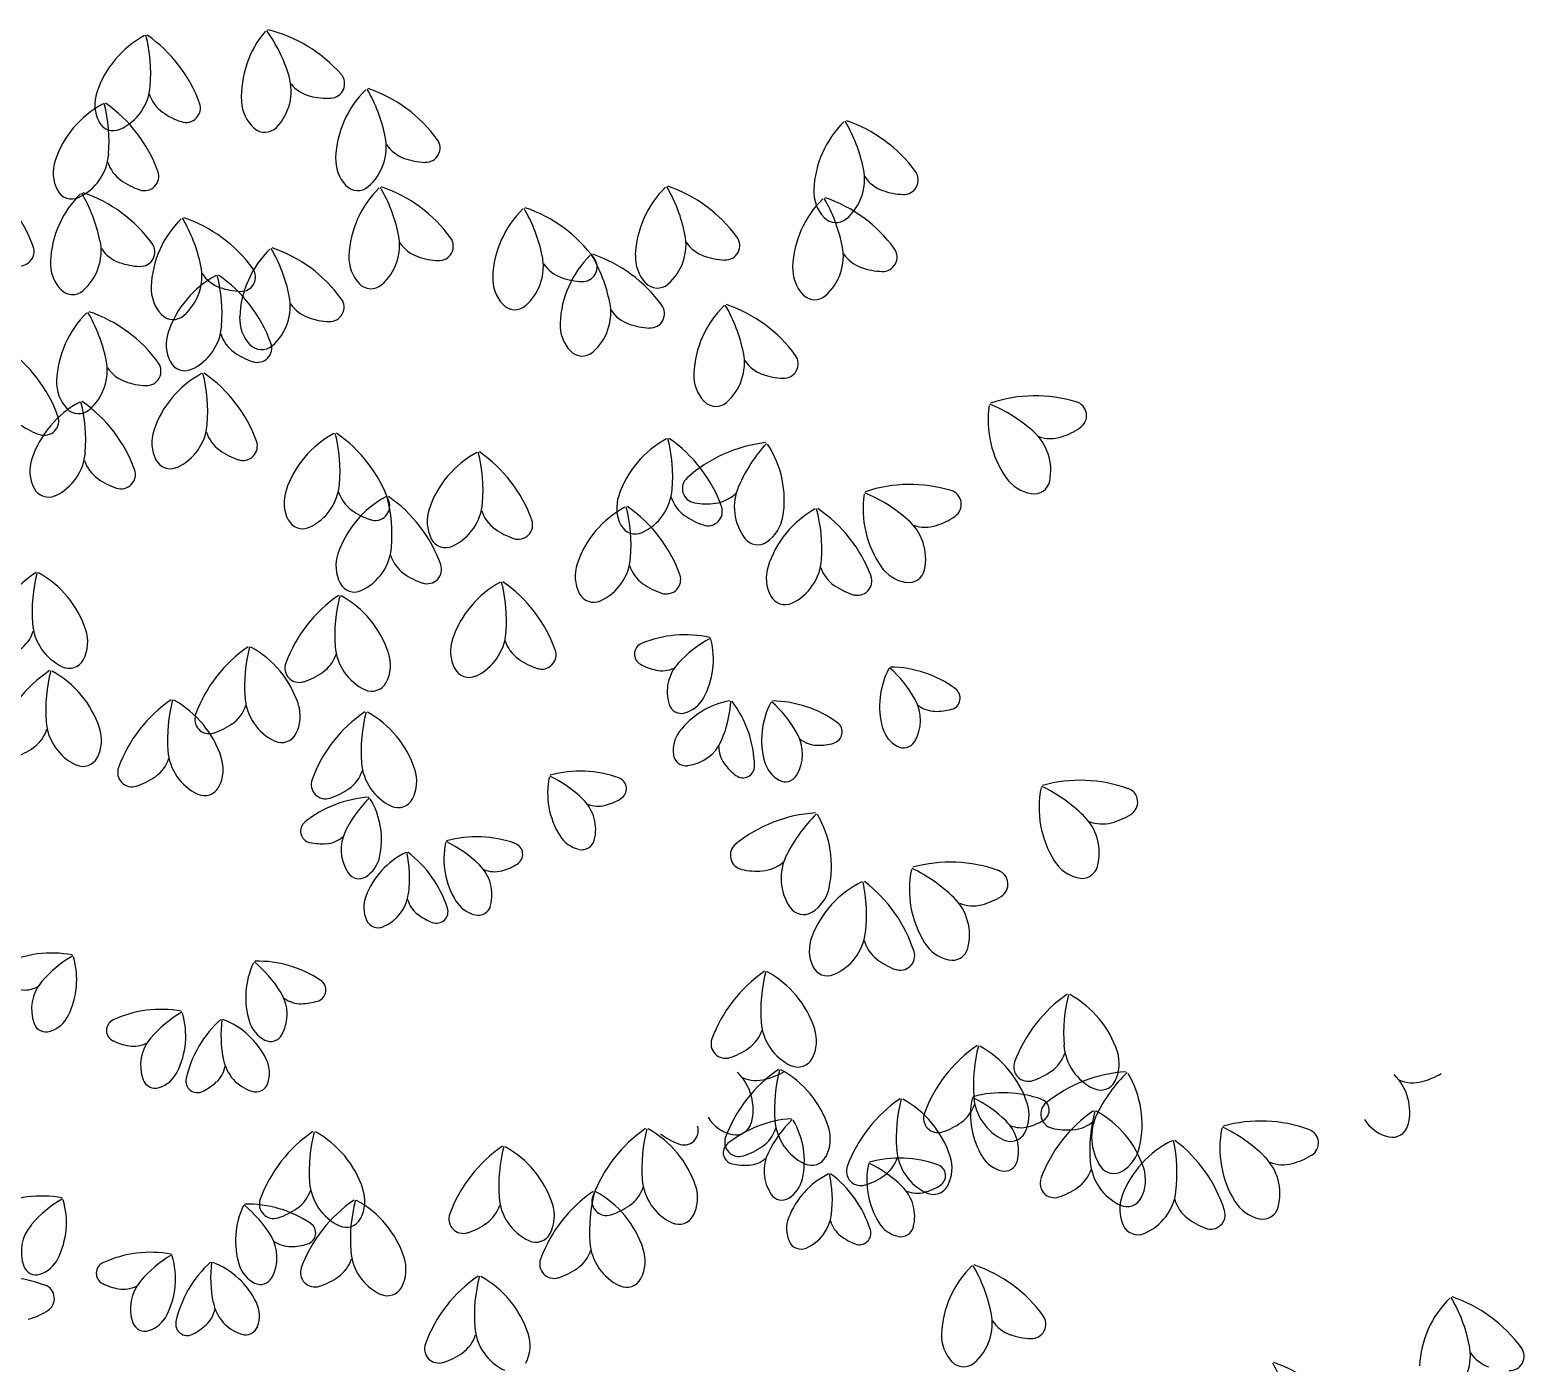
# Model space of a CAD drawing. Header units: millimetres. Extents: x 87938 to 265635, y 330093 to 434310.
# Drawn here: x 133716 to 134954, y 389398 to 390503 of the extents above; entities that cross this region are included whole.
import ezdxf

# ---------------------------------------------------------------- set-up
doc = ezdxf.new("R2010")
doc.units = ezdxf.units.MM

# ---------------------------------------------------------------- blocks, each defined once
blk = doc.blocks.new('A$C375B4AEE')
for centre, radius, start, end in [((5380.1, 8900.8), 83.7, 118.3446, 161.4923), ((5218.6, 8943.1), 126.8, 355.2804, 14.4133), ((5275.6, 8878.6), 117.2, 19.925, 55.2008), ((5504.1, 8923.8), 83.7, 139.5157, 182.6636), ((5338.3, 8904.8), 126.8, 16.4517, 35.5845), ((5414.7, 8865.3), 117.2, 41.0962, 76.3719), ((5418.3, 8928.5), 43.4, 316.0732, 16.4518), ((5494.1, 8934.5), 11.9, 272.1667, 41.0958), ((5330.9, 8917.3), 31.8, 161.4923, 206.9078), ((5301.8, 8936.2), 43.4, 294.902, 355.2806), ((5372.4, 8935.1), 29.6, 197.7035, 234.5431), ((5484.6, 8953), 29.6, 218.8745, 255.7144), ((5491.9, 8981.4), 58.9, 255.7143, 272.6015), ((5582.1, 8869.8), 83.7, 134.4245, 177.5723), ((5415.3, 8865.7), 126.8, 11.3605, 30.4932), ((5487.9, 8819.5), 117.2, 36.0049, 71.2807), ((5345.6, 8844.3), 83.7, 118.3446, 161.4923), ((5184.1, 8886.6), 126.8, 355.2805, 14.4133), ((5241.1, 8822.1), 117.2, 19.925, 55.2007), ((5389.4, 8959), 58.9, 234.5431, 251.4304), ((5374.6, 8914.4), 11.9, 250.9956, 19.9253), ((5452.3, 8921.3), 31.8, 182.6636, 228.0789), ((5314.4, 8909), 13.3, 206.908, 294.902), ((5439.9, 8907.6), 13.3, 228.079, 316.0733), ((5978.1, 8843.2), 83.7, 134.4245, 177.5723), ((5811.3, 8839.1), 126.8, 11.3605, 30.4933), ((5883.9, 8792.9), 117.2, 36.0049, 71.2807), ((5497.1, 8882.1), 43.4, 310.982, 11.3605), ((5573.1, 8881.4), 11.9, 267.0753, 36.0051), ((5267.3, 8879.7), 43.4, 294.902, 355.2806), ((5530.3, 8872), 31.8, 177.5724, 222.9878), ((5565.3, 8900.6), 29.6, 213.7835, 250.623), ((5296.4, 8860.8), 31.8, 161.4923, 206.9078), ((5338, 8878.6), 29.6, 197.7035, 234.5431), ((5340.1, 8857.9), 11.9, 250.9956, 19.9253), ((5575, 8928.3), 58.9, 250.6231, 267.5103), ((5893.1, 8855.5), 43.4, 310.9819, 11.3605), ((5969.1, 8854.8), 11.9, 267.0755, 36.0051), ((5137.9, 8759.8), 117.2, 19.925, 55.2007), ((5355, 8902.5), 58.9, 234.5431, 251.4304), ((5516.8, 8859.4), 13.3, 222.988, 310.9819), ((5593.2, 8788.5), 83.7, 134.4245, 177.5723), ((5426.3, 8784.3), 126.8, 11.3605, 30.4933), ((5498.9, 8738.1), 117.2, 36.0049, 71.2807), ((5830.3, 8789), 83.7, 134.4245, 177.5723), ((5663.5, 8784.8), 126.8, 11.3605, 30.4933), ((5736.1, 8738.6), 117.2, 36.0049, 71.2807), ((5961.3, 8874.1), 29.6, 213.7835, 250.623), ((5345.9, 8783.7), 83.7, 134.4245, 177.5723), ((5279.9, 8852.4), 13.3, 206.908, 294.9021), ((5179, 8779.5), 126.8, 11.3605, 30.4933), ((5251.7, 8733.3), 117.2, 36.0049, 71.2807), ((5960.6, 8779.4), 83.7, 134.4245, 177.5723), ((5926.3, 8845.4), 31.8, 177.5724, 222.9878), ((5793.8, 8775.3), 126.8, 11.3605, 30.4933), ((5866.4, 8729.1), 117.2, 36.0049, 71.2807), ((5971, 8901.7), 58.9, 250.6231, 267.5103), ((5335.1, 8712.6), 117.2, 36.0049, 71.2807), ((5712.2, 8771.1), 83.7, 134.4245, 177.5723), ((5545.3, 8767), 126.8, 11.3605, 30.4933), ((5618, 8720.8), 117.2, 36.0049, 71.2807), ((5912.8, 8832.9), 13.3, 222.988, 310.982), ((5429.3, 8763), 83.7, 134.4245, 177.5723), ((5262.5, 8758.8), 126.8, 11.3605, 30.4933), ((5236.9, 8795.7), 11.9, 250.9955, 19.9253), ((5260.9, 8796), 43.4, 310.9819, 11.3605), ((5336.9, 8795.2), 11.9, 267.0753, 36.0051), ((5508.1, 8800.8), 43.4, 310.982, 11.3605), ((5576.3, 8819.3), 29.6, 213.7835, 250.623), ((5584.1, 8800), 11.9, 267.0753, 36.0051), ((5745.3, 8801.3), 43.4, 310.9819, 11.3605), ((5813.5, 8819.8), 29.6, 213.7835, 250.623), ((5821.3, 8800.5), 11.9, 267.0755, 36.0051), ((5875.6, 8791.7), 43.4, 310.9819, 11.3605), ((5294.1, 8785.9), 31.8, 177.5724, 222.9877), ((5329.1, 8814.5), 29.6, 213.7835, 250.623), ((5338.8, 8842.1), 58.9, 250.6231, 267.5103), ((5502.7, 8737.9), 83.7, 134.4245, 177.5723), ((5335.8, 8733.8), 126.8, 11.3605, 30.4933), ((5408.4, 8687.6), 117.2, 36.0049, 71.2807), ((5541.3, 8790.7), 31.8, 177.5724, 222.9878), ((5586.1, 8846.9), 58.9, 250.6231, 267.5103), ((5627.2, 8783.4), 43.4, 310.9819, 11.3605), ((5768, 8732.7), 83.7, 134.4245, 177.5723), ((5703.2, 8782.7), 11.9, 267.0755, 36.0051), ((5601.2, 8728.5), 126.8, 11.3605, 30.4933), ((5673.8, 8682.3), 117.2, 36.0049, 71.2807), ((5778.5, 8791.2), 31.8, 177.5724, 222.9878), ((5823.2, 8847.4), 58.9, 250.6231, 267.5103), ((5943.8, 8810.2), 29.6, 213.7835, 250.623), ((5951.6, 8791), 11.9, 267.0755, 36.0051), ((5439.2, 8702), 83.7, 118.3446, 161.4923), ((5344.3, 8775.3), 43.4, 310.982, 11.3605), ((5412.5, 8793.8), 29.6, 213.7835, 250.623), ((5277.7, 8744.3), 126.8, 355.2805, 14.4133), ((5334.7, 8679.8), 117.2, 19.925, 55.2007), ((5420.3, 8774.5), 11.9, 267.0753, 36.0051), ((5660.4, 8773.3), 31.8, 177.5724, 222.9878), ((5695.4, 8801.9), 29.6, 213.7835, 250.623), ((5705.1, 8829.6), 58.9, 250.6231, 267.5103), ((5908.8, 8781.6), 31.8, 177.5724, 222.9878), ((5953.6, 8837.9), 58.9, 250.6231, 267.5103), ((5280.6, 8773.3), 13.3, 222.9879, 310.9819), ((5377.5, 8765.2), 31.8, 177.5724, 222.9878), ((5422.2, 8821.4), 58.9, 250.6231, 267.5103), ((5527.8, 8778.1), 13.3, 222.988, 310.9819), ((5765, 8778.6), 13.3, 222.988, 310.982), ((5417.6, 8750.2), 43.4, 310.982, 11.3605), ((5485.8, 8768.8), 29.6, 213.7835, 250.623), ((5493.6, 8749.5), 11.9, 267.0753, 36.0051), ((5646.9, 8760.7), 13.3, 222.988, 310.982), ((5683, 8745), 43.4, 310.9819, 11.3605), ((5759, 8744.2), 11.9, 267.0755, 36.0051), ((5878.8, 8691), 83.7, 134.4245, 177.5723), ((5711.9, 8686.9), 126.8, 11.3605, 30.4933), ((5784.6, 8640.7), 117.2, 36.0049, 71.2807), ((5895.3, 8769), 13.3, 222.988, 310.982), ((5351, 8685), 83.7, 134.4245, 177.5723), ((5184.1, 8680.8), 126.8, 11.3605, 30.4933), ((5256.8, 8634.7), 117.2, 36.0049, 71.2807), ((5364, 8752.6), 13.3, 222.988, 310.9819), ((5450.8, 8740.1), 31.8, 177.5724, 222.9878), ((5495.6, 8796.4), 58.9, 250.6231, 267.5103), ((5751.2, 8763.5), 29.6, 213.7835, 250.623), ((5390, 8718.5), 31.8, 161.4923, 206.9078), ((5360.9, 8737.4), 43.4, 294.902, 355.2806), ((5431.6, 8736.3), 29.6, 197.7035, 234.5431), ((5716.2, 8734.9), 31.8, 177.5724, 222.9878), ((5760.9, 8791.1), 58.9, 250.6231, 267.5103), ((5158.3, 8619.4), 117.2, 19.925, 55.2007), ((5448.6, 8760.2), 58.9, 234.5431, 251.4304), ((5437.3, 8727.6), 13.3, 222.988, 310.9819), ((5433.7, 8715.7), 11.9, 250.9956, 19.9253), ((5702.7, 8722.3), 13.3, 222.988, 310.982), ((5266, 8697.3), 43.4, 310.9819, 11.3605), ((5342, 8696.5), 11.9, 267.0753, 36.0051), ((5373.6, 8710.2), 13.3, 206.908, 294.902), ((5793.7, 8703.3), 43.4, 310.9819, 11.3605), ((5862, 8721.8), 29.6, 213.7835, 250.623), ((5869.7, 8702.6), 11.9, 267.0755, 36.0051), ((5299.2, 8687.2), 31.8, 177.5724, 222.9877), ((5334.2, 8715.8), 29.6, 213.7835, 250.623), ((5343.9, 8743.4), 58.9, 250.6231, 267.5103), ((5427.3, 8620.8), 83.7, 118.3446, 161.4923), ((5265.8, 8663.1), 126.8, 355.2805, 14.4133), ((5322.8, 8598.6), 117.2, 19.925, 55.2007), ((5826.9, 8693.2), 31.8, 177.5724, 222.9878), ((5871.7, 8749.5), 58.9, 250.6231, 267.5103), ((6078, 8558.9), 117.2, 73.1781, 108.4538), ((5326.3, 8597.3), 83.7, 118.3446, 161.4923), ((5285.7, 8674.6), 13.3, 222.9879, 310.9819), ((5164.8, 8639.6), 126.8, 355.2805, 14.4133), ((5221.8, 8575.1), 117.2, 19.925, 55.2007), ((5813.4, 8680.6), 13.3, 222.988, 310.982), ((6122.6, 8655.9), 83.7, 171.5976, 214.7454), ((5992.2, 8551.8), 126.8, 48.5335, 67.6664), ((6108.5, 8659.7), 11.9, 304.2488, 73.178), ((5272.2, 8699.8), 58.9, 234.5431, 251.4304), ((5257.3, 8655.3), 11.9, 250.9955, 19.9253), ((5349, 8656.2), 43.4, 294.902, 355.2806), ((5378.1, 8637.3), 31.8, 161.4923, 206.9078), ((5419.7, 8655.1), 29.6, 197.7035, 234.5431), ((5421.8, 8634.5), 11.9, 250.9956, 19.9253), ((5536.8, 8571.2), 83.7, 118.3446, 161.4923), ((5375.4, 8613.4), 126.8, 355.2805, 14.4133), ((5432.4, 8548.9), 117.2, 19.925, 55.2007), ((5812.3, 8566.8), 83.7, 118.3446, 161.4923), ((5650.9, 8609.1), 126.8, 355.2805, 14.4133), ((5707.9, 8544.6), 117.2, 19.925, 55.2007), ((6047.4, 8614.3), 43.4, 348.155, 48.5335), ((6090.6, 8670.3), 29.6, 250.9565, 287.7963), ((6081.7, 8698.2), 58.9, 287.7962, 304.6835), ((5248, 8632.7), 43.4, 294.902, 355.2806), ((5436.7, 8679), 58.9, 234.5431, 251.4304), ((5655.3, 8555.6), 83.7, 118.3446, 161.4923), ((5493.8, 8597.9), 126.8, 355.2805, 14.4133), ((5550.8, 8533.4), 117.2, 19.925, 55.2007), ((5868, 8520.9), 117.2, 96.667, 131.9428), ((5948.7, 8550.9), 126.8, 137.4545, 156.5873), ((5786.4, 8589.8), 83.7, 350.3754, 33.5232), ((5277.1, 8613.8), 31.8, 161.4923, 206.9078), ((5318.7, 8631.6), 29.6, 197.7035, 234.5431), ((5320.8, 8611), 11.9, 250.9956, 19.9253), ((5361.6, 8629), 13.3, 206.908, 294.902), ((5335.7, 8655.5), 58.9, 234.5431, 251.4304), ((5458.5, 8606.6), 43.4, 294.902, 355.2806), ((5797.6, 8599.3), 11.9, 131.9425, 260.8722), ((5872.1, 8584.1), 43.4, 156.5873, 216.9658), ((5974.3, 8485.5), 117.2, 73.1781, 108.4538), ((6080, 8626.4), 31.8, 214.7455, 260.1608), ((6076.9, 8608.2), 13.3, 260.1609, 348.1551), ((5260.6, 8605.5), 13.3, 206.908, 294.9021), ((5487.6, 8587.7), 31.8, 161.4923, 206.9078), ((5579.8, 8518.8), 83.7, 118.3446, 161.4923), ((5529.2, 8605.5), 29.6, 197.7035, 234.5431), ((5531.4, 8584.8), 11.9, 250.9956, 19.9253), ((5418.4, 8561), 126.8, 355.2805, 14.4133), ((5475.4, 8496.5), 117.2, 19.925, 55.2007), ((5763.1, 8583.3), 31.8, 161.4923, 206.9078), ((5734, 8602.2), 43.4, 294.902, 355.2806), ((5804.7, 8601.1), 29.6, 197.7035, 234.543), ((5809.2, 8616.5), 29.6, 277.3245, 314.1644), ((6019, 8582.5), 83.7, 171.5976, 214.7454), ((5888.5, 8478.4), 126.8, 48.5335, 67.6664), ((6004.8, 8586.3), 11.9, 304.2488, 73.178), ((5546.2, 8629.3), 58.9, 234.5431, 251.4304), ((5606.1, 8572.1), 31.8, 161.4923, 206.9078), ((5577, 8591), 43.4, 294.902, 355.2806), ((5647.7, 8589.9), 29.6, 197.7035, 234.543), ((5777.9, 8510.3), 83.7, 118.3446, 161.4923), ((5616.4, 8552.6), 126.8, 355.2805, 14.4133), ((5673.4, 8488.1), 117.2, 19.925, 55.2007), ((5821.7, 8625), 58.9, 234.5431, 251.4304), ((5805.5, 8645.5), 58.9, 260.4374, 277.3246), ((5806.9, 8580.4), 11.9, 250.9956, 19.9253), ((5936.4, 8509.3), 83.7, 119.1588, 162.3066), ((5774.4, 8549.2), 126.8, 356.0947, 15.2275), ((5832.3, 8485.5), 117.2, 20.7392, 56.015), ((5978, 8624.8), 58.9, 287.7962, 304.6835), ((5471.2, 8579.3), 13.3, 206.908, 294.902), ((5664.7, 8613.8), 58.9, 234.5431, 251.4304), ((5649.8, 8569.2), 11.9, 250.9956, 19.9253), ((5746.7, 8575), 13.3, 206.9079, 294.9022), ((5837.5, 8581.2), 31.8, 304.9599, 350.3755), ((5943.8, 8540.9), 43.4, 348.155, 48.5335), ((5986.9, 8596.9), 29.6, 250.9565, 287.7963), ((5589.6, 8563.7), 13.3, 206.908, 294.902), ((5848.1, 8566), 13.3, 216.9658, 304.9599), ((5530.6, 8535.3), 31.8, 161.4923, 206.9078), ((5501.5, 8554.2), 43.4, 294.902, 355.2806), ((5572.2, 8553.1), 29.6, 197.7035, 234.5431), ((5699.6, 8545.7), 43.4, 294.902, 355.2806), ((5857.6, 8543.5), 43.4, 295.7162, 356.0946), ((5316.4, 8433.1), 117.2, 124.4099, 159.6857), ((5373.9, 8497.3), 126.8, 165.1974, 184.3302), ((5212.1, 8456.1), 83.7, 18.1183, 61.2661), ((5589.2, 8576.9), 58.9, 234.5431, 251.4304), ((5574.4, 8532.4), 11.9, 250.9956, 19.9253), ((5728.7, 8526.8), 31.8, 161.4923, 206.9078), ((5770.2, 8544.6), 29.6, 197.7035, 234.543), ((5772.4, 8523.9), 11.9, 250.9956, 19.9253), ((5887, 8525), 31.8, 162.3065, 207.722), ((5928.3, 8543.4), 29.6, 198.5178, 235.3575), ((5930.7, 8522.8), 11.9, 251.8097, 20.7395), ((5976.3, 8552.9), 31.8, 214.7455, 260.1608), ((5973.2, 8534.8), 13.3, 260.1609, 348.1551), ((5514.2, 8526.9), 13.3, 206.908, 294.902), ((5674.7, 8448.1), 83.7, 118.3446, 161.4923), ((5513.2, 8490.3), 126.8, 355.2805, 14.4133), ((5570.2, 8425.8), 117.2, 19.925, 55.2007), ((5787.2, 8568.5), 58.9, 234.5431, 251.4304), ((5945, 8567.5), 58.9, 235.3574, 252.2445), ((5567.2, 8414.1), 117.2, 124.4099, 159.6857), ((5624.6, 8478.2), 126.8, 165.1974, 184.3302), ((5462.8, 8437.1), 83.7, 18.1183, 61.2661), ((5712.2, 8518.5), 13.3, 206.9079, 294.9022), ((5870.7, 8516.5), 13.3, 207.7223, 295.7162), ((5220, 8490.3), 29.6, 305.0674, 341.9073), ((5290.7, 8491), 43.4, 184.3302, 244.7087), ((5261.4, 8472.3), 31.8, 332.7028, 18.1184), ((5596.4, 8483.4), 43.4, 294.902, 355.2806), ((5788, 8384.4), 93.8, 77.3926, 112.6683), ((5492.4, 8371.6), 117.2, 124.4099, 159.6857), ((5549.9, 8435.7), 126.8, 165.1974, 184.3302), ((5388.1, 8394.6), 83.7, 18.1183, 61.2661), ((5541.4, 8471.9), 43.4, 184.3302, 244.7086), ((5625.5, 8464.5), 31.8, 161.4923, 206.9078), ((5667.1, 8482.3), 29.6, 197.7035, 234.543), ((5669.2, 8461.7), 11.9, 250.9956, 19.9253), ((5755.5, 8462.2), 9.54, 112.6683, 241.5979), ((5856.8, 8385.8), 101.5, 118.18, 137.3128), ((5744.5, 8458), 66.9, 331.1009, 14.2488), ((5277.8, 8463.8), 13.3, 244.7085, 332.7027), ((5468.4, 8450.7), 11.9, 159.6855, 288.6153), ((5470.7, 8471.3), 29.6, 305.0674, 341.9073), ((5512.2, 8453.2), 31.8, 332.7028, 18.1184), ((5684.1, 8506.2), 58.9, 234.5431, 251.4304), ((5773.7, 8495), 47.1, 241.163, 258.0502), ((5807.8, 8431.1), 34.7, 137.3129, 197.6912), ((5327.8, 8351.9), 117.2, 124.4099, 159.6857), ((5385.2, 8416), 126.8, 165.1974, 184.3302), ((5223.5, 8374.8), 83.7, 18.1183, 61.2661), ((5453.9, 8495.3), 58.9, 288.1803, 305.0675), ((5609, 8456.2), 13.3, 206.908, 294.902), ((5768.8, 8472.1), 23.7, 258.0502, 294.8898), ((6015.9, 8419.1), 66.9, 152.3232, 195.4709), ((5889.9, 8375), 101.5, 29.2591, 48.3919), ((5956.6, 8357.7), 93.8, 53.9036, 89.1793), ((5528.5, 8444.8), 13.3, 244.7086, 332.7027), ((6006.2, 8425.7), 9.54, 284.9741, 53.9032), ((5428.6, 8327.7), 117.2, 124.4099, 159.6857), ((5486.1, 8391.8), 126.8, 165.1974, 184.3302), ((5324.3, 8350.6), 83.7, 18.1183, 61.2661), ((5396, 8428.8), 29.6, 305.0674, 341.9073), ((5466.7, 8429.4), 43.4, 184.3302, 244.7086), ((5437.4, 8410.7), 31.8, 332.7028, 18.1184), ((5784.9, 8423.8), 10.7, 197.6911, 285.6853), ((5836.6, 8357.6), 66.9, 99.8843, 143.0322), ((5780.9, 8438), 25.4, 285.6855, 331.101), ((5724.7, 8430.5), 101.5, 336.8202, 355.953), ((5751.7, 8367.1), 93.8, 1.4647, 36.7405), ((5918.2, 8391.1), 66.9, 152.3232, 195.4709), ((5792.2, 8346.9), 101.5, 29.2591, 48.3919), ((5858.9, 8329.6), 93.8, 53.9036, 89.1793), ((5948.2, 8407.6), 34.7, 328.8807, 29.2591), ((5995.5, 8438.5), 23.7, 231.6821, 268.5218), ((5996.1, 8461.9), 47.1, 268.5218, 285.409), ((5302, 8409.7), 43.4, 184.3302, 244.7087), ((5393.7, 8408.2), 11.9, 159.6855, 288.6153), ((5379.1, 8452.8), 58.9, 288.1803, 305.0675), ((5588.9, 8317.7), 117.2, 124.4099, 159.6857), ((5646.4, 8381.8), 126.8, 165.1974, 184.3302), ((5484.6, 8340.7), 83.7, 18.1183, 61.2661), ((5908.5, 8397.7), 9.54, 284.9741, 53.9032), ((5231.3, 8409.1), 29.6, 305.0674, 341.9073), ((5272.8, 8391), 31.8, 332.7028, 18.1184), ((5453.8, 8402.3), 13.3, 244.7086, 332.7027), ((5803.4, 8382.5), 25.4, 143.0322, 188.4475), ((5786.1, 8404.3), 34.7, 276.4418, 336.8203), ((5850.5, 8379.5), 34.7, 328.8807, 29.2591), ((5897.9, 8410.4), 23.7, 231.6821, 268.5218), ((5975.9, 8408.1), 25.4, 195.4709, 240.8865), ((5214.5, 8433), 58.9, 288.1803, 305.0675), ((5402.8, 8385.5), 43.4, 184.3302, 244.7086), ((5788.8, 8380.4), 10.7, 188.4475, 276.4419), ((5839.5, 8385.5), 23.7, 179.2434, 216.083), ((5898.5, 8433.8), 47.1, 268.5218, 285.409), ((5968.7, 8395.2), 10.7, 240.8864, 328.8807), ((5289.2, 8382.5), 13.3, 244.7085, 332.7027), ((5329.9, 8364.2), 11.9, 159.6855, 288.6153), ((5332.2, 8384.9), 29.6, 305.0674, 341.9073), ((5373.6, 8366.8), 31.8, 332.7028, 18.1184), ((5492.5, 8374.9), 29.6, 305.0674, 341.9073), ((5563.2, 8375.5), 43.4, 184.3302, 244.7086), ((5533.9, 8356.8), 31.8, 332.7028, 18.1184), ((5858.4, 8399.3), 47.1, 216.0828, 232.9701), ((5835.9, 8369.3), 9.54, 232.5351, 1.4645), ((5878.2, 8380), 25.4, 195.4709, 240.8865), ((5315.3, 8408.9), 58.9, 288.1803, 305.0675), ((5490.2, 8354.3), 11.9, 159.6855, 288.6153), ((5741, 8347.1), 66.9, 168.5702, 211.718), ((5632.4, 8269.4), 101.5, 45.5061, 64.6389), ((5701.2, 8271.5), 93.8, 70.1507, 105.4264), ((5729.8, 8350.7), 9.54, 301.2212, 70.151), ((5871, 8367.1), 10.7, 240.8864, 328.8807), ((6115.1, 8240.5), 117.2, 70.1507, 105.4264), ((5390, 8358.3), 13.3, 244.7086, 332.7027), ((5531.9, 8250), 93.8, 93.6396, 128.9153), ((5475.6, 8398.9), 58.9, 288.1803, 305.0675), ((5597.6, 8270.6), 101.5, 134.4271, 153.5599), ((5469.6, 8308.5), 66.9, 347.348, 30.4958), ((5550.3, 8348.4), 13.3, 244.7086, 332.7027), ((5679.2, 8317), 34.7, 345.1275, 45.5061), ((5710.1, 8382.6), 47.1, 284.7688, 301.656), ((6164.8, 8335.1), 83.7, 168.5702, 211.718), ((6029.1, 8238), 126.8, 45.5061, 64.639), ((6150.9, 8339.6), 11.9, 301.2209, 70.1507), ((5716, 8359.9), 23.7, 247.9292, 284.7688), ((5903.4, 8213.7), 117.2, 93.6396, 128.9153), ((5985.6, 8239.4), 126.8, 134.4271, 153.5598), ((5825.5, 8286.8), 83.7, 347.348, 30.4957), ((6087.5, 8297.5), 43.4, 345.1278, 45.5062), ((6126.1, 8379.5), 58.9, 284.7688, 301.656), ((5479, 8315.5), 9.54, 128.9152, 257.845), ((6133.6, 8351.1), 29.6, 247.9291, 284.7688), ((5487.2, 8352.2), 47.1, 257.41, 274.2972), ((5489, 8328.8), 23.7, 274.2972, 311.137), ((5537.8, 8300.3), 34.7, 153.5599, 213.9383), ((5655.1, 8292.8), 66.9, 168.5702, 211.718), ((5546.5, 8215.2), 101.5, 45.5061, 64.6389), ((5615.3, 8217.2), 93.8, 70.1506, 105.4264), ((5643.9, 8296.4), 9.54, 301.2212, 70.151), ((5705.7, 8325.3), 25.4, 211.7181, 257.1334), ((5702.4, 8310.9), 10.7, 257.1335, 345.1276), ((5837.3, 8295.6), 11.9, 128.9153, 257.8448), ((5586.1, 8237.8), 66.9, 116.1313, 159.2791), ((5510.1, 8299.4), 25.4, 301.9326, 347.3479), ((5458.3, 8276.6), 101.5, 353.0673, 12.2001), ((5501.8, 8223.2), 93.8, 17.7118, 52.9875), ((5910.9, 8276.6), 43.4, 153.5597, 213.9382), ((5517.9, 8286.9), 10.7, 213.9386, 301.9326), ((5593.3, 8262.8), 34.7, 345.1275, 45.5061), ((5630.1, 8305.7), 23.7, 247.9291, 284.7688), ((5624.1, 8328.3), 47.1, 284.7688, 301.656), ((5847.6, 8341.4), 58.9, 257.41, 274.2972), ((5849.8, 8312.2), 29.6, 274.2973, 311.1369), ((6057.4, 8267.2), 83.7, 168.5702, 211.718), ((5921.6, 8170.1), 126.8, 45.5061, 64.639), ((6007.7, 8172.7), 117.2, 70.1507, 105.4264), ((6043.4, 8271.7), 11.9, 301.2209, 70.1507), ((6120.7, 8307.8), 31.8, 211.718, 257.1334), ((6116.6, 8289.8), 13.3, 257.1334, 345.1277), ((5971.1, 8198.4), 83.7, 116.1313, 159.2791), ((5876.2, 8275.4), 31.8, 301.9325, 347.348), ((5811.4, 8246.9), 126.8, 353.0673, 12.2001), ((5865.9, 8180.2), 117.2, 17.7118, 52.9875), ((5547.2, 8252.5), 25.4, 159.2791, 204.6945), ((5524.5, 8268.5), 34.7, 292.6889, 353.0673), ((5581, 8265.4), 23.7, 195.4901, 232.33), ((5619.8, 8271), 25.4, 211.7181, 257.1334), ((5980.1, 8229.7), 43.4, 345.1278, 45.5062), ((6026.2, 8283.3), 29.6, 247.9291, 284.7688), ((6018.7, 8311.6), 58.9, 284.7688, 301.656), ((5533.8, 8246.3), 10.7, 204.6948, 292.6889), ((5595.3, 8284), 47.1, 232.3299, 249.2172), ((5582.1, 8248.9), 9.54, 248.7823, 17.7116), ((5616.5, 8256.6), 10.7, 257.1333, 345.1275), ((5885.9, 8259.8), 13.3, 213.9383, 301.9327), ((5894.2, 8236.8), 43.4, 292.6888, 353.0673), ((5922.6, 8216.8), 31.8, 159.2792, 204.6947), ((5964.8, 8233), 29.6, 195.4901, 232.33), ((6013.3, 8239.9), 31.8, 211.718, 257.1334), ((6009.2, 8221.9), 13.3, 257.1334, 345.1277), ((5263.4, 8120.8), 93.8, 79.5426, 114.8184), ((5332.1, 8124.8), 101.5, 120.3301, 139.4629), ((5217.2, 8192.7), 66.9, 333.251, 16.3988), ((5490.9, 8177.8), 66.9, 154.4733, 197.621), ((5366.7, 8128.9), 101.5, 31.4091, 50.542), ((5433.9, 8114.1), 93.8, 56.0537, 91.3294), ((5982.7, 8256.2), 58.9, 232.33, 249.2171), ((5966.2, 8212.3), 11.9, 248.7822, 17.712), ((5920, 8102.8), 117.2, 124.4099, 159.6857), ((5977.4, 8166.9), 126.8, 165.1974, 184.3302), ((5815.7, 8125.8), 83.7, 18.1183, 61.2661), ((5905.8, 8209.1), 13.3, 204.6945, 292.689), ((5240.9, 8207.7), 23.7, 260.2002, 297.04), ((5281.4, 8168.1), 34.7, 139.4629, 199.8413), ((5423.7, 8163.7), 34.7, 331.0306, 31.4092), ((5481, 8184), 9.54, 287.1242, 56.0538), ((6170.7, 8083.8), 117.2, 124.4099, 159.6857), ((6228.2, 8147.9), 126.8, 165.1974, 184.3302), ((6066.4, 8106.8), 83.7, 18.1183, 61.2661), ((5353.7, 8074.2), 93.8, 79.5426, 114.8184), ((5469.9, 8196.3), 23.7, 233.8321, 270.6718), ((5469.6, 8219.8), 47.1, 270.6718, 287.559), ((5258.8, 8160), 10.7, 199.8417, 287.8357), ((5254.3, 8174), 25.4, 287.8356, 333.251), ((5318.3, 8150.6), 9.54, 114.8185, 243.7481), ((5422.4, 8078.1), 101.5, 120.3301, 139.4629), ((5307.5, 8146.1), 66.9, 333.251, 16.3988), ((5466.2, 8090), 93.8, 131.9815, 167.2573), ((5505, 8146.9), 101.5, 172.7689, 191.9017), ((5381, 8097.3), 66.9, 25.6899, 68.8377), ((5451.4, 8165.2), 25.4, 197.6209, 243.0365), ((5894.2, 8160.6), 43.4, 184.3302, 244.7087), ((5371.7, 8121.5), 34.7, 139.4629, 199.8413), ((5444.7, 8152.1), 10.7, 243.0367, 331.031), ((5821.3, 8139.4), 11.9, 159.6855, 288.6152), ((5823.5, 8160), 29.6, 305.0675, 341.9073), ((5865, 8141.9), 31.8, 332.7028, 18.1184), ((5335.2, 8184.2), 47.1, 243.313, 260.2002), ((5331.3, 8161.1), 23.7, 260.2002, 297.0399), ((5806.7, 8184), 58.9, 288.1803, 305.0675), ((6096, 8041.3), 117.2, 124.4099, 159.6857), ((6153.5, 8105.4), 126.8, 165.1974, 184.3302), ((5991.7, 8064.2), 83.7, 18.1183, 61.2661), ((6074.3, 8141), 29.6, 305.0675, 341.9073), ((6144.9, 8141.6), 43.4, 184.3302, 244.7087), ((6115.7, 8122.9), 31.8, 332.7028, 18.1184), ((5383.7, 8125.2), 23.7, 312.6391, 349.4787), ((5439.6, 8133.2), 34.7, 191.9017, 252.2802), ((5418.4, 8115.3), 25.4, 340.2744, 25.6898), ((5931.4, 8021.5), 117.2, 124.4099, 159.6857), ((5988.8, 8085.6), 126.8, 165.1974, 184.3302), ((5881.4, 8133.5), 13.3, 244.7086, 332.7027), ((6072, 8120.3), 11.9, 159.6855, 288.6152), ((5349.1, 8113.4), 10.7, 199.8416, 287.8356), ((5344.6, 8127.4), 25.4, 287.8356, 333.251), ((5384, 8108.6), 9.54, 167.2572, 296.1871), ((5367.8, 8142.5), 47.1, 295.7519, 312.6391), ((5432.3, 8110.3), 10.7, 252.2802, 340.2741), ((5800.9, 8085), 43.4, 345.1277, 45.5062), ((5847, 8138.7), 29.6, 247.9291, 284.7688), ((5839.5, 8167), 58.9, 284.7688, 301.656), ((5827.1, 8044.5), 83.7, 18.1183, 61.2661), ((6057.4, 8165), 58.9, 288.1803, 305.0675), ((6160.5, 7999.3), 117.2, 93.6396, 128.9153), ((6132.1, 8114.4), 13.3, 244.7086, 332.7027), ((6242.7, 8025.1), 126.8, 134.427, 153.5598), ((6082.7, 8072.5), 83.7, 347.348, 30.4957), ((6344.7, 8083.1), 43.4, 345.1277, 45.5062), ((6390.7, 8136.8), 29.6, 247.9291, 284.7688), ((6383.3, 8165.1), 58.9, 284.7688, 301.656), ((6032.2, 7997.3), 117.2, 124.4099, 159.6857), ((6089.6, 8061.5), 126.8, 165.1974, 184.3302), ((5927.9, 8020.3), 83.7, 18.1183, 61.2661), ((6091.2, 8080.9), 66.9, 168.5702, 211.718), ((5982.6, 8003.2), 101.5, 45.5062, 64.6389), ((6051.4, 8005.2), 93.8, 70.1506, 105.4264), ((6070.2, 8099.1), 43.4, 184.3302, 244.7087), ((6080, 8084.5), 9.54, 301.221, 70.1506), ((5997.3, 8077.8), 11.9, 159.6855, 288.6152), ((5999.5, 8098.5), 29.6, 305.0675, 341.9073), ((6041, 8080.4), 31.8, 332.7028, 18.1184), ((6094.4, 8081.3), 11.9, 128.9154, 257.845), ((6192.5, 7987.4), 117.2, 124.4099, 159.6857), ((6249.9, 8051.5), 126.8, 165.1974, 184.3302), ((6168, 8062.2), 43.4, 153.5598, 213.9383), ((6088.2, 8010.4), 83.7, 18.1183, 61.2661), ((5821.5, 7972.6), 117.2, 124.4099, 159.6857), ((5878.9, 8036.7), 126.8, 165.1974, 184.3302), ((5717.1, 7995.6), 83.7, 18.1183, 61.2661), ((5786.9, 8067.6), 11.9, 248.7823, 17.7116), ((5834, 8095.3), 31.8, 211.718, 257.1334), ((5882.1, 7983.8), 93.8, 93.6396, 128.9153), ((5829.9, 8077.3), 13.3, 257.1334, 345.1277), ((5834.9, 8078.7), 29.6, 305.0675, 341.9073), ((5947.8, 8004.3), 101.5, 134.427, 153.5598), ((5905.6, 8079.3), 43.4, 184.3302, 244.7087), ((5819.8, 8042.3), 66.9, 347.348, 30.4958), ((5876.4, 8060.6), 31.8, 332.7028, 18.1184), ((5982.7, 8122.5), 58.9, 288.1803, 305.0675), ((6029.4, 8050.8), 34.7, 345.1277, 45.5062), ((6066.2, 8093.7), 23.7, 247.9291, 284.7688), ((6060.2, 8116.4), 47.1, 284.7688, 301.656), ((6104.7, 8127.1), 58.9, 257.41, 274.2972), ((6106.9, 8097.8), 29.6, 274.2972, 311.1369), ((6314.5, 8052.9), 83.7, 168.5702, 211.718), ((6178.8, 7955.8), 126.8, 45.5062, 64.6389), ((6264.8, 7958.3), 117.2, 70.1507, 105.4264), ((6300.6, 8057.3), 11.9, 301.2211, 70.1507), ((6377.8, 8093.4), 31.8, 211.718, 257.1334), ((6373.7, 8075.4), 13.3, 257.1334, 345.1277), ((5545.9, 7970.1), 117.2, 124.4099, 159.6857), ((5603.4, 8034.3), 126.8, 165.1974, 184.3302), ((5441.6, 7993.1), 83.7, 18.1183, 61.2661), ((5803.5, 8111.6), 58.9, 232.3299, 249.2171), ((5829.1, 8049.3), 9.54, 128.9155, 257.8449), ((5832.6, 8058.1), 11.9, 159.6855, 288.6152), ((6057.4, 8071.9), 13.3, 244.7086, 332.7027), ((6228.2, 7984.1), 83.7, 116.1314, 159.2791), ((6068.5, 8032.5), 126.8, 353.0673, 12.2001), ((6123, 7965.9), 117.2, 17.7118, 52.9875), ((5702.9, 7957.9), 117.2, 124.4099, 159.6857), ((5760.4, 8022), 126.8, 165.1974, 184.3302), ((5598.6, 7980.8), 83.7, 18.1183, 61.2661), ((5818.1, 8102.7), 58.9, 288.1803, 305.0675), ((5839.2, 8062.6), 23.7, 274.2972, 311.1369), ((5888, 8034.1), 34.7, 153.5598, 213.9384), ((5892.8, 8052.2), 13.3, 244.7086, 332.7027), ((5965.5, 7951), 93.8, 70.1506, 105.4264), ((5935.7, 8054.5), 29.6, 305.0675, 341.9073), ((6006.4, 8055.2), 43.4, 184.3302, 244.7087), ((5977.2, 8036.5), 31.8, 332.7028, 18.1184), ((6055.9, 8059), 25.4, 211.7179, 257.1334), ((6133.3, 8061.1), 31.8, 301.9326, 347.348), ((6237.2, 8015.3), 43.4, 345.1277, 45.5062), ((6275.8, 8097.3), 58.9, 284.7688, 301.656), ((5837.4, 8086), 47.1, 257.41, 274.2972), ((5936.2, 7971.6), 66.9, 116.1314, 159.2792), ((5808.4, 8010.3), 101.5, 353.0673, 12.2001), ((5852, 7957), 93.8, 17.7118, 52.9875), ((5933.4, 8033.9), 11.9, 159.6855, 288.6152), ((6005.3, 8026.6), 66.9, 168.5702, 211.718), ((5896.6, 7948.9), 101.5, 45.5062, 64.6389), ((5994.1, 8030.2), 9.54, 301.221, 70.1506), ((6052.6, 8044.7), 10.7, 257.1334, 345.1275), ((6096, 8044.6), 29.6, 305.0675, 341.9073), ((6166.7, 8045.2), 43.4, 184.3302, 244.7087), ((6143, 8045.4), 13.3, 213.9383, 301.9325), ((6137.5, 8026.5), 31.8, 332.7028, 18.1184), ((6283.3, 8068.9), 29.6, 247.9291, 284.7688), ((5520.2, 8028), 43.4, 184.3302, 244.7086), ((5490.9, 8009.2), 31.8, 332.7028, 18.1184), ((5725, 8029.8), 29.6, 305.0675, 341.9073), ((5795.7, 8030.4), 43.4, 184.3302, 244.7087), ((5766.5, 8011.7), 31.8, 332.7028, 18.1184), ((5860.3, 8033.2), 25.4, 301.9326, 347.3479), ((5918.9, 8078.5), 58.9, 288.1803, 305.0675), ((5943.4, 7996.5), 34.7, 345.1277, 45.5062), ((5974.3, 8062.1), 47.1, 284.7688, 301.656), ((5993.6, 8028), 13.3, 244.7086, 332.7027), ((6093.8, 8023.9), 11.9, 159.6855, 288.6152), ((6079.2, 8068.6), 58.9, 288.1803, 305.0675), ((5254.9, 7919.6), 93.8, 79.5426, 114.8184), ((5323.6, 7923.6), 101.5, 120.3301, 139.4629), ((5208.7, 7991.5), 66.9, 333.251, 16.3988), ((5425.5, 7912.9), 93.8, 56.0537, 91.3294), ((5447.2, 8006.7), 11.9, 159.6855, 288.6153), ((5449.5, 8027.3), 29.6, 305.0674, 341.9073), ((5580, 7913.4), 117.2, 124.4099, 159.6857), ((5637.5, 7977.5), 126.8, 165.1974, 184.3302), ((5475.7, 7936.4), 83.7, 18.1183, 61.2661), ((5677.1, 8015.7), 43.4, 184.3302, 244.7087), ((5778.1, 7920.5), 117.2, 124.4099, 159.6857), ((5647.9, 7997), 31.8, 332.7028, 18.1184), ((5835.6, 7984.6), 126.8, 165.1974, 184.3302), ((5722.7, 8009.2), 11.9, 159.6855, 288.6152), ((5673.8, 7943.5), 83.7, 18.1183, 61.2661), ((5868.1, 8020.7), 10.7, 213.9382, 301.9326), ((5980.3, 8039.4), 23.7, 247.9291, 284.7688), ((6179.7, 8002.5), 31.8, 159.2791, 204.6946), ((6153.9, 8018), 13.3, 244.7086, 332.7027), ((6151.4, 8022.5), 43.4, 292.6888, 353.0673), ((6222, 8018.6), 29.6, 195.4903, 232.3299), ((6270.4, 8025.6), 31.8, 211.718, 257.1334), ((5482.5, 7976.6), 66.9, 154.4733, 197.621), ((5358.2, 7927.7), 101.5, 31.4091, 50.542), ((5432.6, 8051.3), 58.9, 288.1803, 305.0675), ((5507.3, 8000.8), 13.3, 244.7086, 332.7027), ((5604.2, 7994.4), 11.9, 159.6855, 288.6153), ((5606.4, 8015.1), 29.6, 305.0674, 341.9073), ((5708.2, 8053.8), 58.9, 288.1803, 305.0675), ((5782.9, 8003.3), 13.3, 244.7086, 332.7027), ((5897.4, 7986.3), 25.4, 159.2791, 204.6945), ((5874.7, 8002.3), 34.7, 292.6889, 353.0673), ((6239.9, 8041.8), 58.9, 232.3299, 249.2171), ((6223.3, 7997.9), 11.9, 248.7822, 17.7116), ((6266.3, 8007.6), 13.3, 257.1334, 345.1277), ((5272.9, 7967), 34.7, 139.4629, 199.8413), ((5472.5, 7982.8), 9.54, 287.1242, 56.0538), ((5589.6, 8039), 58.9, 288.1803, 305.0675), ((5664.3, 7988.5), 13.3, 244.7086, 332.7027), ((5931.2, 7999.2), 23.7, 195.4903, 232.33), ((5932.3, 7982.6), 9.54, 248.7821, 17.7116), ((5969.9, 8004.8), 25.4, 211.7179, 257.1334), ((5966.7, 7990.4), 10.7, 257.1334, 345.1275), ((6162.9, 7994.7), 13.3, 204.6945, 292.6888), ((5415.2, 7962.5), 34.7, 331.0306, 31.4092), ((5461.4, 7995.2), 23.7, 233.8321, 270.6718), ((5461.1, 8018.6), 47.1, 270.6718, 287.559), ((5752.3, 7978.3), 43.4, 184.3302, 244.7087), ((5884, 7980.1), 10.7, 204.6944, 292.6889), ((5945.5, 8017.8), 47.1, 232.3299, 249.2171), ((5245.8, 7972.9), 25.4, 287.8356, 333.251), ((5309.8, 7949.5), 9.54, 114.8185, 243.7481), ((5345.2, 7873), 93.8, 79.5426, 114.8184), ((5414, 7877), 101.5, 120.3301, 139.4629), ((5299, 7944.9), 66.9, 333.251, 16.3988), ((5457.7, 7888.9), 93.8, 131.9815, 167.2573), ((5496.5, 7945.8), 101.5, 172.7689, 191.9017), ((5372.6, 7896.1), 66.9, 25.6899, 68.8377), ((5483.6, 7970.6), 29.6, 305.0674, 341.9073), ((5554.3, 7971.2), 43.4, 184.3302, 244.7086), ((5525, 7952.5), 31.8, 332.7028, 18.1184), ((5679.4, 7957.1), 11.9, 159.6855, 288.6152), ((5681.7, 7977.7), 29.6, 305.0675, 341.9073), ((5723.1, 7959.6), 31.8, 332.7028, 18.1184), ((5217.9, 7829.4), 117.2, 70.1506, 105.4264), ((5250.3, 7958.8), 10.7, 199.8417, 287.8357), ((5442.9, 7964), 25.4, 197.6209, 243.0365), ((5436.2, 7950.9), 10.7, 243.0367, 331.031), ((5481.3, 7950), 11.9, 159.6855, 288.6153), ((5466.7, 7994.6), 58.9, 288.1803, 305.0675), ((5682.8, 7850.4), 117.2, 124.4099, 159.6857), ((5740.2, 7914.6), 126.8, 165.1974, 184.3302), ((5578.5, 7873.4), 83.7, 18.1183, 61.2661), ((5664.8, 8001.7), 58.9, 288.1803, 305.0675), ((5739.5, 7951.2), 13.3, 244.7086, 332.7027), ((6083.9, 7895.7), 83.7, 134.4245, 177.5723), ((5917.1, 7891.6), 126.8, 11.3604, 30.4932), ((5989.7, 7845.4), 117.2, 36.0049, 71.2807), ((5253.7, 7928.5), 11.9, 301.2209, 70.1507), ((5326.8, 7983), 47.1, 243.313, 260.2002), ((5322.8, 7959.9), 23.7, 260.2002, 297.0399), ((5363.2, 7920.3), 34.7, 139.4629, 199.8413), ((5541.4, 7944.1), 13.3, 244.7086, 332.7027), ((5431.2, 7932), 34.7, 191.9017, 252.2802), ((5410, 7914.1), 25.4, 340.2744, 25.6898), ((6479.9, 7869.1), 83.7, 134.4245, 177.5723), ((6313.1, 7865), 126.8, 11.3604, 30.4932), ((6385.7, 7818.8), 117.2, 36.0049, 71.2807), ((5229, 7968.4), 58.9, 284.7688, 301.656), ((5340.6, 7912.2), 10.7, 199.8416, 287.8356), ((5336.1, 7926.2), 25.4, 287.8356, 333.251), ((5375.6, 7907.4), 9.54, 167.2572, 296.1871), ((5375.2, 7924.1), 23.7, 312.6391, 349.4787), ((5998.9, 7908), 43.4, 310.982, 11.3604), ((6067.1, 7926.5), 29.6, 213.7834, 250.6231), ((6074.9, 7907.3), 11.9, 267.0753, 36.0051), ((5359.3, 7941.3), 47.1, 295.7519, 312.6391), ((5423.9, 7909.1), 10.7, 252.2802, 340.2741), ((5586.3, 7907.6), 29.6, 305.0674, 341.9073), ((5657, 7908.3), 43.4, 184.3302, 244.7087), ((5627.8, 7889.6), 31.8, 332.7028, 18.1184), ((6032.1, 7897.9), 31.8, 177.5723, 222.9878), ((6076.8, 7954.2), 58.9, 250.6231, 267.5103), ((5584, 7887), 11.9, 159.6855, 288.6153), ((5569.5, 7931.6), 58.9, 288.1803, 305.0675), ((6394.9, 7881.4), 43.4, 310.9819, 11.3604), ((6463.1, 7899.9), 29.6, 213.7834, 250.6231), ((6470.9, 7880.7), 11.9, 267.0755, 36.0051), ((6018.6, 7885.3), 13.3, 222.9877, 310.9819), ((6165.3, 7810.7), 126.8, 11.3604, 30.4932), ((6237.9, 7764.5), 117.2, 36.0049, 71.2807)]:
    blk.add_arc(centre, radius, start, end)

msp = doc.modelspace()

# ---------------------------------------------------------------- block references
msp.add_blockref('A$C375B4AEE', (128471, 381523.4))

doc.saveas('drawing.dxf')
